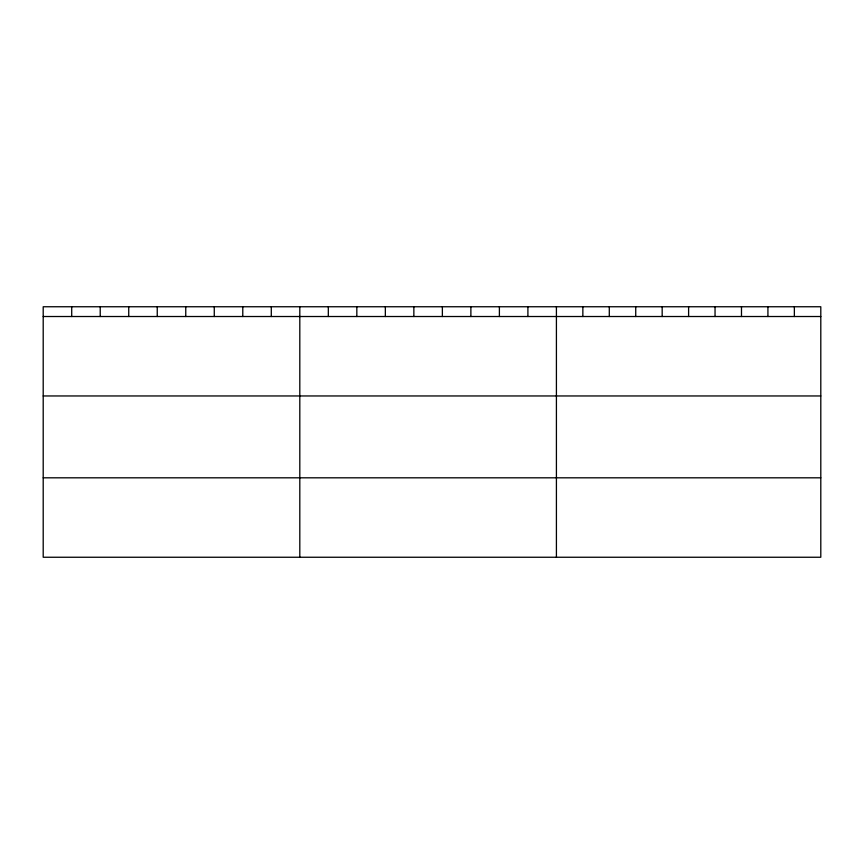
<?xml version="1.0" encoding="UTF-8"?>
<svg xmlns="http://www.w3.org/2000/svg" width="864" height="864" viewBox="0 0 864 864"><rect width="100%" height="100%" fill="white"/><g stroke="black" fill="none" stroke-linecap="round" stroke-linejoin="round"><path stroke-width="1.3" d="M820.8 316.516L820.8 557.248L43.2 557.248L43.2 306.752L820.8 306.752L820.8 316.516L43.2 316.516M43.2 395.96L820.8 395.96M43.2 477.814L820.8 477.814M794.362 306.752L794.362 316.516M767.923 306.752L767.923 316.516M741.485 306.752L741.485 316.516M715.046 306.752L715.046 316.516M688.608 306.752L688.608 316.516M662.17 306.752L662.17 316.516M635.731 306.752L635.731 316.516M609.293 306.752L609.293 316.516M582.854 306.752L582.854 316.516M556.416 306.752L556.416 557.248M527.904 306.752L527.904 316.516M499.392 306.752L499.392 316.516M470.88 306.752L470.88 316.516M442.368 306.752L442.368 316.516M413.856 306.752L413.856 316.516M385.344 306.752L385.344 316.516M356.832 306.752L356.832 316.516M328.32 306.752L328.32 316.516M299.808 306.752L299.808 557.248M271.296 306.752L271.296 316.516M242.784 306.752L242.784 316.516M214.272 306.752L214.272 316.516M185.76 306.752L185.76 316.516M157.248 306.752L157.248 316.516M128.736 306.752L128.736 316.516M100.224 306.752L100.224 316.516M71.712 306.752L71.712 316.516"/></g></svg>
